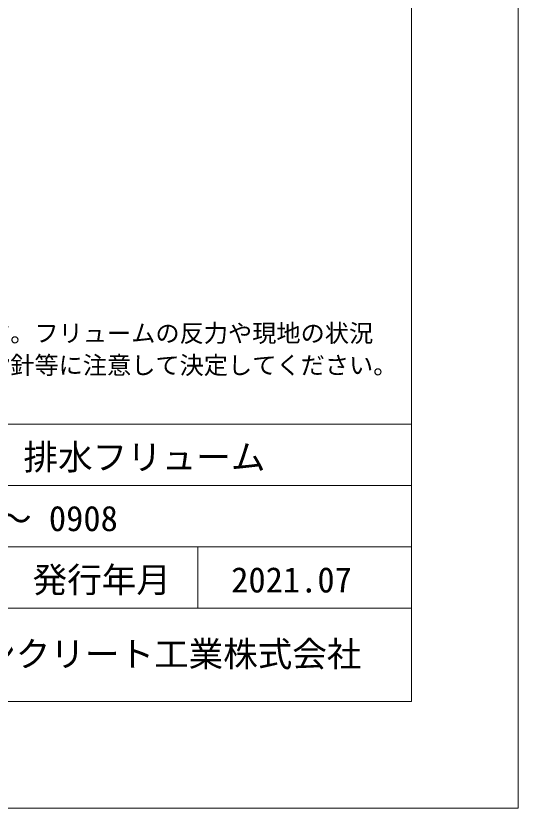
# Model space of a CAD drawing. Units: millimetres at full size, sheet at 1:50; details may follow other scales. Extents: x 50460 to 67280, y -11880 to 0.
# Drawn here: x 65398 to 67280, y -11880 to -8910 of the extents above; entities that cross this region are included whole.
import ezdxf
from ezdxf.enums import TextEntityAlignment as Align

# ---------------------------------------------------------------- set-up
doc = ezdxf.new("R2010")
doc.units = ezdxf.units.MM
doc.header["$LTSCALE"] = 50
doc.layers.add('D-DOC', color=7, linetype='Continuous')
for name, color, linetype, lineweight in [('D-TTL', 2, 'Continuous', 13), ('D-TTL-FRAM', 2, 'Continuous', 13), ('D-TTL-LINE', 7, 'Continuous', 13), ('D-TTL-TXT', 7, 'Continuous', 13)]:
    doc.layers.add(name, color=color, linetype=linetype, lineweight=lineweight)
doc.styles.add('ＭＳ ゴシック', font='')
doc.styles.get('ＭＳ ゴシック').set_extended_font_data('MS Gothic')

msp = doc.modelspace()

# ---------------------------------------------------------------- linework, layer by layer
at = {"layer": 'D-TTL'}
for points in [[(50460, -11880), (67280, -11880), (67280, 0), (50460, 0)], [(50860, -11480), (66880, -11480), (66880, -400), (50860, -400)]]:
    msp.add_lwpolyline(points, close=True, dxfattribs=at)
at = {"layer": 'D-TTL-FRAM'}
msp.add_line((64380, -10440), (66880, -10440), dxfattribs=at)
at = {"layer": 'D-TTL-LINE'}
for p, q in [((64380, -10670), (66880, -10670)), ((64380, -10900), (66880, -10900)), ((66080, -10900), (66080, -11130)), ((64380, -11130), (66880, -11130))]:
    msp.add_line(p, q, dxfattribs=at)

# ---------------------------------------------------------------- texts
at = {"layer": 'D-DOC', "style": 'ＭＳ ゴシック'}
for s, p in [('※基礎の形状は参考です。フリュームの反力や現地の状況', (64380, -10152.75)), ('\u3000を確認し、適用する指針等に注意して決定してください。', (64380, -10272.75))]:
    msp.add_text(s, height=66.46, dxfattribs=at).set_placement(p, align=Align.BOTTOM_LEFT)
at = {"layer": 'D-TTL-TXT', "style": 'ＭＳ ゴシック'}
for s, p in [('排水フリューム', (65880, -10640)), ('発行年月', (65720, -11100))]:
    msp.add_text(s, height=94.94, dxfattribs=at).set_placement(p, align=Align.BOTTOM_CENTER)
for s, p in [('0808 ～ 0908', (65005, -10870)), ('2021.07', (66205, -11100)), ('昭和コンクリート工業株式会社', (64880, -11378.21))]:
    msp.add_text(s, height=94.94, dxfattribs=at).set_placement(p, align=Align.BOTTOM_LEFT)

doc.saveas('drawing.dxf')
